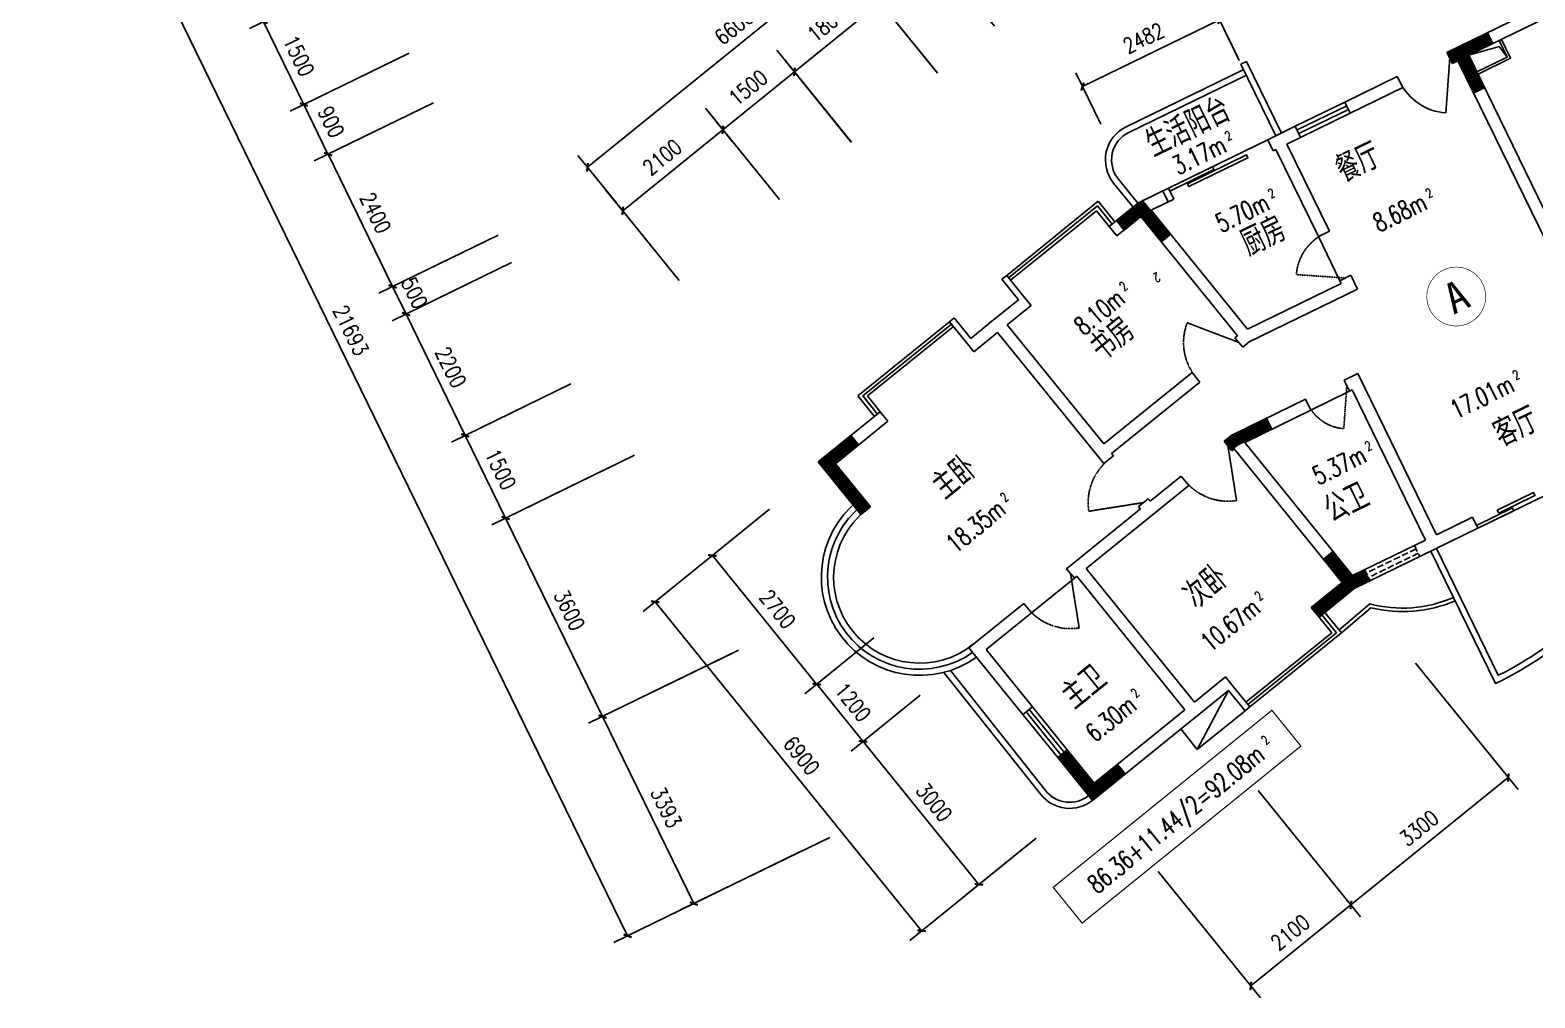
# Model space of a CAD drawing. Header units: millimetres. Extents: x 837 to 48023, y 334 to 42687.
# Drawn here: x 837 to 25354, y 1114 to 16891 of the extents above; entities that cross this region are included whole.
import ezdxf
from ezdxf.enums import TextEntityAlignment as Align

# ---------------------------------------------------------------- set-up
doc = ezdxf.new("R2010")
doc.units = ezdxf.units.MM
doc.linetypes.add('DASH', pattern=[0.35, 0.25, -0.1])
for name, color, linetype in [('AXIS', 3, 'Continuous'), ('BEI', 2, 'Continuous'), ('BZ', 34, 'Continuous'), ('KWC', 103, 'Continuous'), ('PUB_TEXT', 7, 'Continuous'), ('PUB_WINDW', 7, 'Continuous'), ('TEXT', 5, 'Continuous'), ('W', 3, 'Continuous'), ('WALL', 255, 'Continuous'), ('WINDOW', 2, 'Continuous'), ('YT', 4, 'Continuous')]:
    doc.layers.add(name, color=color, linetype=linetype)
doc.styles.add('DIM_FONT', font='SIMPLEX', dxfattribs={"width": 0.8})
doc.styles.add('SIMPLEX', font='SIMPLEX.SHX')
doc.styles.add('Z1', font='simplex.shx', dxfattribs={"width": 0.8, "bigfont": 'hztxt.shx'})
doc.styles.add('Z2', font='SimSun.ttf', dxfattribs={"width": 0.8})
doc.dimstyles.new('DIM', dxfattribs={"dimscale": 1.5, "dimtxt": 250, "dimasz": 0.7, "dimexe": 250, "dimexo": 0, "dimgap": 150, "dimtad": 1, "dimdec": 0, "dimzin": 0, "dimdsep": 46, "dimtxsty": 'DIM_FONT', "dimblk": '_DIMX', "dimblk1": '_DIMX', "dimblk2": '_DIMX', "dimsah": 1, "dimcen": 0.09, "dimclrt": 7, "dimadec": 0, "dimazin": 0, "dimtfac": 1, "dimtdec": 0, "dimtix": 1, "dimtmove": 2, "dimatfit": 3, "dimldrblk": '_DIMX', "dimfxl": 1, "dimtolj": 1, "dimtzin": 0, "dimarcsym": 0})

# ---------------------------------------------------------------- blocks, each defined once
blk = doc.blocks.new('_DIMX')
at = {"const_width": 50}
blk.add_lwpolyline([(-70, -70), (70, 70)], dxfattribs=at)
blk = doc.blocks.new('*D48')
at = {"color": 0, "linetype": 'ByBlock', "transparency": 16777216}
for p, q in [((76830, -445386), (76421, -444549)), ((76530, -444774), (74301, -445861)), ((74599, -446474), (74191, -445637))]:
    blk.add_line(p, q, dxfattribs=at)
at = {"layer": 'DEFPOINTS', "color": 0, "linetype": 'ByBlock', "transparency": 16777216}
for p in [(76830, -445386), (74300, -445861), (74599, -446474)]:
    blk.add_point(p, dxfattribs=at)
at = {"color": 0, "linetype": 'ByBlock', "transparency": 16777216, "xscale": 0.7, "yscale": 0.7, "zscale": 0.7}
for p, rotation in [((76531, -444773), 25.99989450549246), ((74300, -445861), 205.9998945054924)]:
    blk.add_blockref('_DIMX', p, dxfattribs=dict(at, rotation=rotation))
at = {"color": 7, "linetype": 'ByBlock', "transparency": 16777216, "insert": (75295, -445070), "char_height": 250, "attachment_point": 5, "rotation": 25.9999, "style": 'DIM_FONT'}
blk.add_mtext('\\A1;2482', dxfattribs=at)
blk = doc.blocks.new('*D26')
at = {"color": 0, "linetype": 'ByBlock', "transparency": 16777216}
for p, q in [((69202, -452748), (67143, -454416)), ((67337, -454259), (71679, -459620)), ((73544, -458110), (71485, -459778))]:
    blk.add_line(p, q, dxfattribs=at)
at = {"layer": 'DEFPOINTS', "color": 0, "linetype": 'ByBlock', "transparency": 16777216}
for p in [(69202, -452748), (73544, -458110), (71679, -459621)]:
    blk.add_point(p, dxfattribs=at)
at = {"color": 0, "linetype": 'ByBlock', "transparency": 16777216, "xscale": 0.7, "yscale": 0.7, "zscale": 0.7}
for p, rotation in [((67337, -454258), 128.9998945054918), ((71679, -459621), 308.9998945054919)]:
    blk.add_blockref('_DIMX', p, dxfattribs=dict(at, rotation=rotation))
at = {"color": 7, "linetype": 'ByBlock', "transparency": 16777216, "insert": (69722, -456766), "char_height": 250, "attachment_point": 5, "rotation": 308.9999, "style": 'DIM_FONT'}
blk.add_mtext('\\A1;6900', dxfattribs=at)
blk = doc.blocks.new('*D32')
at = {"color": 0, "linetype": 'ByBlock', "transparency": 16777216}
for p, q in [((71656, -455779), (70530, -456691)), ((70724, -456535), (72611, -458865)), ((73544, -458110), (72417, -459023))]:
    blk.add_line(p, q, dxfattribs=at)
at = {"layer": 'DEFPOINTS', "color": 0, "linetype": 'ByBlock', "transparency": 16777216}
for p in [(71656, -455779), (73544, -458110), (72612, -458865)]:
    blk.add_point(p, dxfattribs=at)
at = {"color": 0, "linetype": 'ByBlock', "transparency": 16777216, "xscale": 0.7, "yscale": 0.7, "zscale": 0.7}
for p, rotation in [((70724, -456534), 128.9998945054918), ((72612, -458865), 308.9998945054918)]:
    blk.add_blockref('_DIMX', p, dxfattribs=dict(at, rotation=rotation))
at = {"color": 7, "linetype": 'ByBlock', "transparency": 16777216, "insert": (71882, -457527), "char_height": 250, "attachment_point": 5, "rotation": 308.9999, "style": 'DIM_FONT'}
blk.add_mtext('\\A1;3000', dxfattribs=at)
blk = doc.blocks.new('*D25')
at = {"color": 0, "linetype": 'ByBlock', "transparency": 16777216}
for p, q in [((68694, -455049), (66254, -456239)), ((66479, -456130), (67966, -459178)), ((70181, -458099), (67742, -459288))]:
    blk.add_line(p, q, dxfattribs=at)
at = {"layer": 'DEFPOINTS', "color": 0, "linetype": 'ByBlock', "transparency": 16777216}
for p in [(68694, -455049), (70181, -458099), (67967, -459179)]:
    blk.add_point(p, dxfattribs=at)
at = {"color": 0, "linetype": 'ByBlock', "transparency": 16777216, "xscale": 0.7, "yscale": 0.7, "zscale": 0.7}
for p, rotation in [((66479, -456129), 115.9998945054924), ((67967, -459179), 295.9998945054925)]:
    blk.add_blockref('_DIMX', p, dxfattribs=dict(at, rotation=rotation))
at = {"color": 7, "linetype": 'ByBlock', "transparency": 16777216, "insert": (67517, -457609), "char_height": 250, "attachment_point": 5, "rotation": 295.9999, "style": 'DIM_FONT'}
blk.add_mtext('\\A1;3393', dxfattribs=at)
blk = doc.blocks.new('*D29')
at = {"color": 0, "linetype": 'ByBlock', "transparency": 16777216}
for p, q in [((65962, -450707), (64019, -451655)), ((64244, -451546), (64901, -452893)), ((66620, -452055), (64676, -453003))]:
    blk.add_line(p, q, dxfattribs=at)
at = {"layer": 'DEFPOINTS', "color": 0, "linetype": 'ByBlock', "transparency": 16777216}
for p in [(65962, -450707), (66620, -452055), (64901, -452893)]:
    blk.add_point(p, dxfattribs=at)
at = {"color": 0, "linetype": 'ByBlock', "transparency": 16777216, "xscale": 0.7, "yscale": 0.7, "zscale": 0.7}
for p, rotation in [((64243, -451545), 115.9998945054924), ((64901, -452893), 295.9998945054925)]:
    blk.add_blockref('_DIMX', p, dxfattribs=dict(at, rotation=rotation))
at = {"color": 7, "linetype": 'ByBlock', "transparency": 16777216, "insert": (64819, -452099), "char_height": 250, "attachment_point": 5, "rotation": 295.9999, "style": 'DIM_FONT'}
blk.add_mtext('\\A1;1500', dxfattribs=at)
blk = doc.blocks.new('*D50')
at = {"color": 0, "linetype": 'ByBlock', "transparency": 16777216}
for p, q in [((71833, -443603), (71205, -442828)), ((66234, -447175), (71362, -443022)), ((66705, -447757), (66076, -446982))]:
    blk.add_line(p, q, dxfattribs=at)
at = {"layer": 'DEFPOINTS', "color": 0, "linetype": 'ByBlock', "transparency": 16777216}
for p in [(71363, -443022), (71833, -443603), (66705, -447757)]:
    blk.add_point(p, dxfattribs=at)
at = {"color": 0, "linetype": 'ByBlock', "transparency": 16777216, "xscale": 0.7, "yscale": 0.7, "zscale": 0.7}
for p, rotation in [((71363, -443022), 39.00486833313266), ((66234, -447176), 219.0048683331326)]:
    blk.add_blockref('_DIMX', p, dxfattribs=dict(at, rotation=rotation))
at = {"color": 7, "linetype": 'ByBlock', "transparency": 16777216, "insert": (68625, -444885), "char_height": 250, "attachment_point": 5, "rotation": 39.0049, "style": 'DIM_FONT'}
blk.add_mtext('\\A1;6600', dxfattribs=at)
blk = doc.blocks.new('*D28')
at = {"color": 0, "linetype": 'ByBlock', "transparency": 16777216}
for p, q in [((66999, -451870), (64676, -453002)), ((64901, -452893), (66479, -456128)), ((68577, -455105), (66254, -456238))]:
    blk.add_line(p, q, dxfattribs=at)
at = {"layer": 'DEFPOINTS', "color": 0, "linetype": 'ByBlock', "transparency": 16777216}
for p in [(66999, -451870), (68577, -455105), (66479, -456128)]:
    blk.add_point(p, dxfattribs=at)
at = {"color": 0, "linetype": 'ByBlock', "transparency": 16777216, "xscale": 0.7, "yscale": 0.7, "zscale": 0.7}
for p, rotation in [((64901, -452893), 115.9998945054924), ((66479, -456128), 295.9998945054925)]:
    blk.add_blockref('_DIMX', p, dxfattribs=dict(at, rotation=rotation))
at = {"color": 7, "linetype": 'ByBlock', "transparency": 16777216, "insert": (65940, -454394), "char_height": 250, "attachment_point": 5, "rotation": 295.9999, "style": 'DIM_FONT'}
blk.add_mtext('\\A1;3600', dxfattribs=at)
blk = doc.blocks.new('*D30')
at = {"color": 0, "linetype": 'ByBlock', "transparency": 16777216}
for p, q in [((64998, -448729), (63054, -449677)), ((63279, -449568), (64243, -451545)), ((65962, -450707), (64019, -451655))]:
    blk.add_line(p, q, dxfattribs=at)
at = {"layer": 'DEFPOINTS', "color": 0, "linetype": 'ByBlock', "transparency": 16777216}
for p in [(64998, -448729), (65962, -450707), (64243, -451545)]:
    blk.add_point(p, dxfattribs=at)
at = {"color": 0, "linetype": 'ByBlock', "transparency": 16777216, "xscale": 0.7, "yscale": 0.7, "zscale": 0.7}
for p, rotation in [((63279, -449568), 115.9998945054924), ((64243, -451545), 295.9998945054925)]:
    blk.add_blockref('_DIMX', p, dxfattribs=dict(at, rotation=rotation))
at = {"color": 7, "linetype": 'ByBlock', "transparency": 16777216, "insert": (64008, -450436), "char_height": 250, "attachment_point": 5, "rotation": 295.9999, "style": 'DIM_FONT'}
blk.add_mtext('\\A1;2200', dxfattribs=at)
blk = doc.blocks.new('*D31')
at = {"color": 0, "linetype": 'ByBlock', "transparency": 16777216}
for p, q in [((64779, -448280), (62835, -449228)), ((64998, -448729), (63054, -449677)), ((63060, -449118), (63059, -449117)), ((63060, -449118), (63279, -449568)), ((63279, -449568), (63280, -449569))]:
    blk.add_line(p, q, dxfattribs=at)
at = {"layer": 'DEFPOINTS', "color": 0, "linetype": 'ByBlock', "transparency": 16777216}
for p in [(64779, -448280), (64998, -448729), (63279, -449568)]:
    blk.add_point(p, dxfattribs=at)
at = {"color": 0, "linetype": 'ByBlock', "transparency": 16777216, "xscale": 0.7, "yscale": 0.7, "zscale": 0.7}
for p, rotation in [((63060, -449118), 295.9998945054925), ((63279, -449568), 115.9998945054924)]:
    blk.add_blockref('_DIMX', p, dxfattribs=dict(at, rotation=rotation))
at = {"color": 7, "linetype": 'ByBlock', "transparency": 16777216, "insert": (63417, -449223), "char_height": 250, "attachment_point": 5, "rotation": 295.9999, "style": 'DIM_FONT'}
blk.add_mtext('\\A1;500', dxfattribs=at)
blk = doc.blocks.new('*D27')
at = {"color": 0, "linetype": 'ByBlock', "transparency": 16777216}
for p, q in [((69202, -452748), (68075, -453660)), ((68270, -453504), (69968, -455601)), ((70901, -454846), (69774, -455759))]:
    blk.add_line(p, q, dxfattribs=at)
at = {"layer": 'DEFPOINTS', "color": 0, "linetype": 'ByBlock', "transparency": 16777216}
for p in [(69202, -452748), (70901, -454846), (69969, -455601)]:
    blk.add_point(p, dxfattribs=at)
at = {"color": 0, "linetype": 'ByBlock', "transparency": 16777216, "xscale": 0.7, "yscale": 0.7, "zscale": 0.7}
for p, rotation in [((68269, -453503), 128.9998945054915), ((69969, -455601), 308.9998945054915)]:
    blk.add_blockref('_DIMX', p, dxfattribs=dict(at, rotation=rotation))
at = {"color": 7, "linetype": 'ByBlock', "transparency": 16777216, "insert": (69333, -454379), "char_height": 250, "attachment_point": 5, "rotation": 308.9999, "style": 'DIM_FONT'}
blk.add_mtext('\\A1;2700', dxfattribs=at)
blk = doc.blocks.new('*D33')
at = {"color": 0, "linetype": 'ByBlock', "transparency": 16777216}
for p, q in [((70901, -454846), (69774, -455759)), ((69969, -455602), (70723, -456533)), ((71656, -455779), (70530, -456691))]:
    blk.add_line(p, q, dxfattribs=at)
at = {"layer": 'DEFPOINTS', "color": 0, "linetype": 'ByBlock', "transparency": 16777216}
for p in [(70901, -454846), (71656, -455779), (70724, -456534)]:
    blk.add_point(p, dxfattribs=at)
at = {"color": 0, "linetype": 'ByBlock', "transparency": 16777216, "xscale": 0.7, "yscale": 0.7, "zscale": 0.7}
for p, rotation in [((69969, -455601), 128.9998945054918), ((70724, -456534), 308.9998945054918)]:
    blk.add_blockref('_DIMX', p, dxfattribs=dict(at, rotation=rotation))
at = {"color": 7, "linetype": 'ByBlock', "transparency": 16777216, "insert": (70560, -455895), "char_height": 250, "attachment_point": 5, "rotation": 308.9999, "style": 'DIM_FONT'}
blk.add_mtext('\\A1;1200', dxfattribs=at)
blk = doc.blocks.new('_WBLK')
for p, q in [((-0.5, 0.5), (0.5, 0.5)), ((0.5, 0.167), (-0.5, 0.167)), ((0.5, -0.167), (-0.5, -0.167)), ((-0.5, -0.5), (0.5, -0.5))]:
    blk.add_line(p, q)
at = {"style": 'SIMPLEX', "flags": 9}
blk.add_attdef('A', text='', height=1, dxfattribs=at).set_placement((0, 1.5), align=Align.MIDDLE)
blk = doc.blocks.new('*D54')
at = {"color": 0, "linetype": 'ByBlock', "transparency": 16777216}
for p, q in [((71932, -445632), (70848, -444293)), ((69607, -445620), (71005, -444488)), ((70534, -446765), (69449, -445426))]:
    blk.add_line(p, q, dxfattribs=at)
at = {"layer": 'DEFPOINTS', "color": 0, "linetype": 'ByBlock', "transparency": 16777216}
for p in [(71005, -444487), (71932, -445632), (70534, -446765)]:
    blk.add_point(p, dxfattribs=at)
at = {"color": 0, "linetype": 'ByBlock', "transparency": 16777216, "xscale": 0.7, "yscale": 0.7, "zscale": 0.7}
for p, rotation in [((71005, -444487), 38.99989450548882), ((69606, -445620), 218.9998945054888)]:
    blk.add_blockref('_DIMX', p, dxfattribs=dict(at, rotation=rotation))
at = {"color": 7, "linetype": 'ByBlock', "transparency": 16777216, "insert": (70133, -444840), "char_height": 250, "attachment_point": 5, "rotation": 38.9999, "style": 'DIM_FONT'}
blk.add_mtext('\\A1;1800', dxfattribs=at)
blk = doc.blocks.new('*D49')
at = {"color": 0, "linetype": 'ByBlock', "transparency": 16777216}
for p, q in [((69322, -445269), (69764, -445814)), ((68441, -446564), (69606, -445621)), ((68156, -446213), (68598, -446758))]:
    blk.add_line(p, q, dxfattribs=at)
at = {"layer": 'DEFPOINTS', "color": 0, "linetype": 'ByBlock', "transparency": 16777216}
for p in [(69322, -445269), (69606, -445620), (68156, -446213)]:
    blk.add_point(p, dxfattribs=at)
at = {"color": 0, "linetype": 'ByBlock', "transparency": 16777216, "xscale": 0.7, "yscale": 0.7, "zscale": 0.7}
for p, rotation in [((69606, -445620), 38.99989450548882), ((68441, -446564), 218.9998945054888)]:
    blk.add_blockref('_DIMX', p, dxfattribs=dict(at, rotation=rotation))
at = {"color": 7, "linetype": 'ByBlock', "transparency": 16777216, "insert": (68851, -445878), "char_height": 250, "attachment_point": 5, "rotation": 38.9999, "style": 'DIM_FONT'}
blk.add_mtext('\\A1;1500', dxfattribs=at)
blk = doc.blocks.new('*D52')
at = {"color": 0, "linetype": 'ByBlock', "transparency": 16777216}
for p, q in [((68156, -446213), (68598, -446758)), ((66809, -447885), (68440, -446564)), ((66524, -447535), (66966, -448080))]:
    blk.add_line(p, q, dxfattribs=at)
at = {"layer": 'DEFPOINTS', "color": 0, "linetype": 'ByBlock', "transparency": 16777216}
for p in [(68156, -446213), (68441, -446564), (66524, -447535)]:
    blk.add_point(p, dxfattribs=at)
at = {"color": 0, "linetype": 'ByBlock', "transparency": 16777216, "xscale": 0.7, "yscale": 0.7, "zscale": 0.7}
for p, rotation in [((68441, -446564), 38.99989450549005), ((66809, -447886), 218.9998945054901)]:
    blk.add_blockref('_DIMX', p, dxfattribs=dict(at, rotation=rotation))
at = {"color": 7, "linetype": 'ByBlock', "transparency": 16777216, "insert": (67452, -447011), "char_height": 250, "attachment_point": 5, "rotation": 38.9999, "style": 'DIM_FONT'}
blk.add_mtext('\\A1;2100', dxfattribs=at)
blk = doc.blocks.new('*D53')
at = {"color": 0, "linetype": 'ByBlock', "transparency": 16777216}
for p, q in [((71005, -444488), (71936, -443733)), ((72864, -444877), (71779, -443538)), ((71931, -445632), (70847, -444294))]:
    blk.add_line(p, q, dxfattribs=at)
at = {"layer": 'DEFPOINTS', "color": 0, "linetype": 'ByBlock', "transparency": 16777216}
for p in [(71936, -443733), (72864, -444877), (71931, -445632)]:
    blk.add_point(p, dxfattribs=at)
at = {"color": 0, "linetype": 'ByBlock', "transparency": 16777216, "xscale": 0.7, "yscale": 0.7, "zscale": 0.7}
for p, rotation in [((71936, -443733), 39.02725035752115), ((71004, -444488), 219.0272503575211)]:
    blk.add_blockref('_DIMX', p, dxfattribs=dict(at, rotation=rotation))
at = {"color": 7, "linetype": 'ByBlock', "transparency": 16777216, "insert": (71297, -443897), "char_height": 250, "attachment_point": 5, "rotation": 39.0273, "style": 'DIM_FONT'}
blk.add_mtext('\\A1;1200', dxfattribs=at)
blk = doc.blocks.new('*D35')
at = {"color": 0, "linetype": 'ByBlock', "transparency": 16777216}
for p, q in [((79727, -455258), (81395, -457317)), ((78673, -459199), (81237, -457123)), ((77162, -457334), (78830, -459394))]:
    blk.add_line(p, q, dxfattribs=at)
at = {"layer": 'DEFPOINTS', "color": 0, "linetype": 'ByBlock', "transparency": 16777216}
for p in [(79727, -455258), (81237, -457123), (77162, -457334)]:
    blk.add_point(p, dxfattribs=at)
at = {"color": 0, "linetype": 'ByBlock', "transparency": 16777216, "xscale": 0.7, "yscale": 0.7, "zscale": 0.7}
for p, rotation in [((81237, -457123), 38.9998417582382), ((78673, -459200), 218.9998417582382)]:
    blk.add_blockref('_DIMX', p, dxfattribs=dict(at, rotation=rotation))
at = {"color": 7, "linetype": 'ByBlock', "transparency": 16777216, "insert": (79782, -457947), "char_height": 250, "attachment_point": 5, "rotation": 38.9998, "style": 'DIM_FONT'}
blk.add_mtext('\\A1;3300', dxfattribs=at)
blk = doc.blocks.new('*D24')
at = {"color": 0, "linetype": 'ByBlock', "transparency": 16777216}
for p, q in [((77162, -457334), (78830, -459394)), ((75530, -458656), (77198, -460715)), ((77041, -460521), (78672, -459200))]:
    blk.add_line(p, q, dxfattribs=at)
at = {"layer": 'DEFPOINTS', "color": 0, "linetype": 'ByBlock', "transparency": 16777216}
for p in [(77162, -457334), (75530, -458656), (78673, -459200)]:
    blk.add_point(p, dxfattribs=at)
at = {"color": 0, "linetype": 'ByBlock', "transparency": 16777216, "xscale": 0.7, "yscale": 0.7, "zscale": 0.7}
for p, rotation in [((78673, -459200), 38.99984175823818), ((77041, -460521), 218.9998417582382)]:
    blk.add_blockref('_DIMX', p, dxfattribs=dict(at, rotation=rotation))
at = {"color": 7, "linetype": 'ByBlock', "transparency": 16777216, "insert": (77684, -459647), "char_height": 250, "attachment_point": 5, "rotation": 38.9998, "style": 'DIM_FONT'}
blk.add_mtext('\\A1;2100', dxfattribs=at)
blk = doc.blocks.new('_GCBLK')
at = {"linetype": 'DASH'}
for p, q in [((-0.5, -0.5), (-0.5, 0.5)), ((0.5, -0.5), (0.5, 0.5)), ((-0.5, 0.2), (0.5, 0.2)), ((-0.5, -0.2), (0.5, -0.2))]:
    blk.add_line(p, q, dxfattribs=at)
at = {"style": 'SIMPLEX', "flags": 9}
blk.add_attdef('A', text='', height=1, dxfattribs=at).set_placement((0, 1.5), align=Align.MIDDLE)
blk = doc.blocks.new('_B36ICB')
blk.add_line((0.5, -0.5), (-0.5, -0.5))
for points in [[(-0.5, 0.5), (-0.227, 0.5), (-0.227, 0.233), (-0.5, 0.233)], [(-0.327, 0.144), (-0.054, 0.144), (-0.054, -0.123), (-0.327, -0.123)], [(0.327, -0.144), (0.054, -0.144), (0.054, 0.123), (0.327, 0.123)], [(0.5, -0.5), (0.227, -0.5), (0.227, -0.233), (0.5, -0.233)]]:
    blk.add_lwpolyline(points, close=True)
blk = doc.blocks.new('*D47')
at = {"color": 0, "linetype": 'ByBlock', "transparency": 16777216}
for p, q in [((79280, -444251), (78848, -443365)), ((76532, -444773), (78957, -443590)), ((76853, -445435), (76421, -444549))]:
    blk.add_line(p, q, dxfattribs=at)
at = {"layer": 'DEFPOINTS', "color": 0, "linetype": 'ByBlock', "transparency": 16777216}
for p in [(78958, -443590), (79280, -444251), (76853, -445435)]:
    blk.add_point(p, dxfattribs=at)
at = {"color": 0, "linetype": 'ByBlock', "transparency": 16777216, "xscale": 0.7, "yscale": 0.7, "zscale": 0.7}
for p, rotation in [((78958, -443590), 25.99989450549245), ((76531, -444773), 205.9998945054924)]:
    blk.add_blockref('_DIMX', p, dxfattribs=dict(at, rotation=rotation))
at = {"color": 7, "linetype": 'ByBlock', "transparency": 16777216, "insert": (77624, -443934), "char_height": 250, "attachment_point": 5, "rotation": 25.9999, "style": 'DIM_FONT'}
blk.add_mtext('\\A1;2700', dxfattribs=at)
blk = doc.blocks.new('_B21OBY')
blk.add_line((0.5, -0.5), (-0.5, -0.5))
for points in [[(0.327, -0.144), (-0.268, -0.144), (-0.268, 0.123), (0.327, 0.123)], [(0.5, -0.5), (0.056, -0.5), (0.056, -0.233), (0.5, -0.233)]]:
    blk.add_lwpolyline(points, close=True)
blk = doc.blocks.new('_DBLK')
blk.add_line((-0.5, 0), (0, -0.866))
blk.add_arc((-0.5, 0), 1, 300, 0)
at = {"style": 'SIMPLEX', "flags": 9}
blk.add_attdef('A', text='', height=1, dxfattribs=at).set_placement((0, 1.5), align=Align.MIDDLE)
blk = doc.blocks.new('*D18')
at = {"color": 0, "linetype": 'ByBlock', "transparency": 16777216}
for p, q in [((60176, -438843), (57154, -440317)), ((57379, -440208), (66888, -459704)), ((69685, -458340), (66663, -459814))]:
    blk.add_line(p, q, dxfattribs=at)
at = {"layer": 'DEFPOINTS', "color": 0, "linetype": 'ByBlock', "transparency": 16777216}
for p in [(60176, -438843), (69685, -458340), (66888, -459705)]:
    blk.add_point(p, dxfattribs=at)
at = {"color": 0, "linetype": 'ByBlock', "transparency": 16777216, "xscale": 0.7, "yscale": 0.7, "zscale": 0.7}
for p, rotation in [((57378, -440207), 115.9998945054925), ((66888, -459705), 295.9998945054925)]:
    blk.add_blockref('_DIMX', p, dxfattribs=dict(at, rotation=rotation))
at = {"color": 7, "linetype": 'ByBlock', "transparency": 16777216, "insert": (62380, -449835), "char_height": 250, "attachment_point": 5, "rotation": 295.9999, "style": 'DIM_FONT'}
blk.add_mtext('\\A1;21693', dxfattribs=at)
blk = doc.blocks.new('*D20')
at = {"color": 0, "linetype": 'ByBlock', "transparency": 16777216}
for p, q in [((63727, -446123), (61783, -447071)), ((62008, -446962), (63060, -449118)), ((64779, -448280), (62835, -449228))]:
    blk.add_line(p, q, dxfattribs=at)
at = {"layer": 'DEFPOINTS', "color": 0, "linetype": 'ByBlock', "transparency": 16777216}
for p in [(63727, -446123), (64779, -448280), (63060, -449118)]:
    blk.add_point(p, dxfattribs=at)
at = {"color": 0, "linetype": 'ByBlock', "transparency": 16777216, "xscale": 0.7, "yscale": 0.7, "zscale": 0.7}
for p, rotation in [((62008, -446961), 115.9998945054924), ((63060, -449118), 295.9998945054925)]:
    blk.add_blockref('_DIMX', p, dxfattribs=dict(at, rotation=rotation))
at = {"color": 7, "linetype": 'ByBlock', "transparency": 16777216, "insert": (62781, -447919), "char_height": 250, "attachment_point": 5, "rotation": 295.9999, "style": 'DIM_FONT'}
blk.add_mtext('\\A1;2400', dxfattribs=at)
blk = doc.blocks.new('*D51')
at = {"color": 0, "linetype": 'ByBlock', "transparency": 16777216}
for p, q in [((63332, -445314), (61389, -446262)), ((61614, -446153), (62007, -446961)), ((63727, -446123), (61783, -447071))]:
    blk.add_line(p, q, dxfattribs=at)
at = {"layer": 'DEFPOINTS', "color": 0, "linetype": 'ByBlock', "transparency": 16777216}
for p in [(63332, -445314), (63727, -446123), (62008, -446961)]:
    blk.add_point(p, dxfattribs=at)
at = {"color": 0, "linetype": 'ByBlock', "transparency": 16777216, "xscale": 0.7, "yscale": 0.7, "zscale": 0.7}
for p, rotation in [((61613, -446152), 115.9998945054924), ((62008, -446961), 295.9998945054925)]:
    blk.add_blockref('_DIMX', p, dxfattribs=dict(at, rotation=rotation))
at = {"color": 7, "linetype": 'ByBlock', "transparency": 16777216, "insert": (62058, -446436), "char_height": 250, "attachment_point": 5, "rotation": 295.9999, "style": 'DIM_FONT'}
blk.add_mtext('\\A1;900', dxfattribs=at)
blk = doc.blocks.new('*D14')
at = {"color": 0, "linetype": 'ByBlock', "transparency": 16777216}
for p, q in [((62675, -443966), (60731, -444914)), ((60956, -444805), (61613, -446152)), ((63332, -445314), (61389, -446262))]:
    blk.add_line(p, q, dxfattribs=at)
at = {"layer": 'DEFPOINTS', "color": 0, "linetype": 'ByBlock', "transparency": 16777216}
for p in [(62675, -443966), (63332, -445314), (61613, -446152)]:
    blk.add_point(p, dxfattribs=at)
at = {"color": 0, "linetype": 'ByBlock', "transparency": 16777216, "xscale": 0.7, "yscale": 0.7, "zscale": 0.7}
for p, rotation in [((60956, -444804), 115.9998945054924), ((61613, -446152), 295.9998945054925)]:
    blk.add_blockref('_DIMX', p, dxfattribs=dict(at, rotation=rotation))
at = {"color": 7, "linetype": 'ByBlock', "transparency": 16777216, "insert": (61532, -445358), "char_height": 250, "attachment_point": 5, "rotation": 295.9999, "style": 'DIM_FONT'}
blk.add_mtext('\\A1;1500', dxfattribs=at)
blk = doc.blocks.new('1T4F50深上格林')
at = {"layer": 'AXIS'}
for p, q in [((-2618.1, 18376.7), (-1394.1, 16865.2)), ((-4011.4, 17237.1), (-2800.8, 15742)), ((-5172.5, 16287.4), (-3973, 14806.1)), ((-6804.5, 14965.8), (-5605, 13484.5))]:
    blk.add_line(p, q, dxfattribs=at)
at = {"layer": 'BEI', "const_width": 20}
blk.add_lwpolyline([(960.3, 3010.3), (488.4, 3593.1), (4051.9, 6478.8), (4523.8, 5895.9)], close=True, dxfattribs=at)
at = {"layer": 'BZ', "const_width": 200}
for points in [[(7622.2, 17443), (6948.1, 17114.2)], [(6948.1, 17114.2), (7038, 17158.1), (7127.8, 17201.9), (7434.7, 16572.8)], [(1580.5, 14383.7), (1930, 14666.7), (2336.1, 14167.6)], [(1580.5, 14383.7), (1930, 14666.7), (2336.1, 14167.6)], [(3335.4, 10786.4), (3452, 10880.8), (4019.7, 11157.7)], [(-2732.7, 10890.9), (-3198.8, 10513.5), (-2567.1, 9729.7)], [(4757, 8077.4), (5339.9, 8549.4), (4962, 9015.4)], [(5339.9, 8549.4), (5609.3, 8680.8)], [(1609.6, 5528.6), (1143.3, 5151), (639.9, 5772.8)]]:
    blk.add_lwpolyline(points, dxfattribs=at)
at = {"layer": 'DEFPOINTS', "const_width": 10}
blk.add_lwpolyline([(6575, 13223.5, 1), (7535, 13223.5, 1)], format="xyb", close=True, dxfattribs=at)
at = {"layer": 'KWC'}
for p, q in [((4808.8, 14200.8), (5159.4, 13481.7)), ((4687, 11372.4), (5316.1, 11679.2)), ((134.5, 8066.5), (834, 8632.8))]:
    blk.add_line(p, q, dxfattribs=at)
for points in [[(7410.6, 16850.3), (7940.9, 17108.9), (7791.8, 17414.5)], [(7887.4, 17127.3), (7755.2, 17299.1), (7261.6, 17155.9)], [(7393.1, 16886.2), (7887.4, 17127.3), (7755.9, 17397)]]:
    blk.add_lwpolyline(points, dxfattribs=at)
at = {"layer": 'W'}
for q in [(3343.4, 6804), (3614, 6469.8), (2566.2, 6174.6)]:
    blk.add_line((2836.9, 5840.5), q, dxfattribs=at)
for points in [[(5144.6, 7786.4), (5645.3, 8216.5, 0.1717684), (7009.8, 8319.2, 0.1692744)], [(5183.8, 7741), (5662, 8151.6, 0.1650388), (7036.8, 8263.9, 0.1644874)]]:
    blk.add_lwpolyline(points, format="xyb", dxfattribs=at)
at = {"layer": 'WALL'}
for p, q in [((11182.8, 19290.9), (6904.2, 17204.1)), ((7261.6, 17155.9), (9643.4, 18317.5)), ((6991.9, 17024.4), (6904.2, 17204.1)), ((3638, 17057.4), (3548.1, 17013.6)), ((3548.1, 17013.6), (4118, 15845.2)), ((3638, 17057.4), (4207.9, 15889)), ((6991.9, 17024.4), (7081.8, 17068.2)), ((7081.8, 17068.2), (10059.7, 10962.6)), ((8489, 14639.2), (7261.6, 17155.9)), ((6095.3, 16809.6), (5241.5, 16393.1)), ((6183, 16629.8), (6095.3, 16809.6)), ((5329.1, 16213.4), (6183, 16629.8)), ((5329.1, 16213.4), (5241.5, 16393.1)), ((3983.2, 15779.4), (4432.6, 15998.6)), ((4520.2, 15818.8), (4432.6, 15998.6)), ((4070.8, 15599.7), (3983.2, 15779.4)), ((4520.2, 15818.8), (4295.5, 15709.3)), ((4295.5, 15709.3), (4988.5, 14288.4)), ((4115.8, 15621.6), (4070.8, 15599.7)), ((4808.8, 14200.8), (4115.8, 15621.6)), ((1876.1, 14751.7), (2365.3, 14990.4)), ((2453, 14810.6), (2365.3, 14990.4)), ((1401, 14367), (1876.1, 14751.7)), ((1517.5, 14461.4), (1876.1, 14751.7)), ((1876.1, 14751.7), (2275.5, 14946.5)), ((2453, 14810.6), (2087, 14632.1)), ((2363.1, 14766.8), (2087, 14632.1)), ((2363.1, 14766.8), (2275.5, 14946.5)), ((1526.8, 14211.6), (1915.4, 14526.2)), ((1915.4, 14526.2), (1643.4, 14305.9)), ((3488.7, 12583.3), (1915.4, 14526.2)), ((3488.7, 12583.3), (1915.4, 14526.2)), ((2087, 14632.1), (3657, 12693.3)), ((2087, 14632.1), (3657, 12693.3)), ((1526.8, 14211.6), (1401, 14367)), ((1643.4, 14305.9), (1517.5, 14461.4)), ((4808.8, 14200.8), (4988.5, 14288.4)), ((-268.5, 13568.4), (-346.2, 13505.4)), ((-346.2, 13505.4), (-75.6, 13171.3)), ((2.1, 13234.2), (-268.5, 13568.4)), ((5159.4, 13481.7), (5339.2, 13569.4)), ((5339.2, 13569.4), (5448.8, 13344.7)), ((3657, 12693.3), (5181.4, 13436.8)), ((5448.8, 13344.7), (3683.4, 12483.7)), ((5181.4, 13436.8), (5159.4, 13481.7)), ((-541.9, 12793.7), (-75.6, 13171.3)), ((-260.6, 12764.1), (128, 13078.8)), ((128, 13078.8), (2.1, 13234.2)), ((-1201, 12813.1), (-1123.3, 12876.1)), ((-930.4, 12479), (-1201, 12813.1)), ((-1123.3, 12876.1), (-852.7, 12541.9)), ((-852.7, 12541.9), (-541.8, 12793.6)), ((-260.6, 12764.1), (1312.7, 10821.3)), ((-260.6, 12764.1), (1312.7, 10821.3)), ((-804.6, 12323.5), (-416, 12638.2)), ((1314.6, 10501.1), (-416, 12638.3)), ((1314.6, 10501.1), (-416, 12638.2)), ((3449.8, 12551.9), (3488.7, 12583.3)), ((3449.8, 12551.9), (3575.7, 12396.4)), ((-804.6, 12323.5), (-930.4, 12479)), ((3683.4, 12483.7), (3575.7, 12396.4)), ((1312.7, 10821.3), (2750.4, 11985.5)), ((1312.7, 10821.3), (2750.4, 11985.5)), ((2876.3, 11830.1), (1438.6, 10665.8)), ((2876.3, 11830.1), (1438.6, 10665.8)), ((2750.4, 11985.5), (2876.3, 11830.1)), ((2750.4, 11985.5), (2876.3, 11830.1)), ((5228, 11858.3), (5452.7, 11967.9)), ((5315.7, 11678.6), (5228, 11858.3)), ((5452.7, 11967.9), (6734.1, 9340.6)), ((3397.9, 10965.7), (4598.9, 11551.5)), ((4686.6, 11371.7), (4598.9, 11551.5)), ((5360.7, 11700.5), (5315.7, 11678.6)), ((6554.4, 9253), (5360.7, 11700.5)), ((-3339.6, 10528.1), (-2329.3, 11346.2)), ((-2203.4, 11190.8), (-2329.3, 11346.2)), ((4686.6, 11371.7), (3608.8, 10846)), ((-3058.3, 10498.5), (-2203.4, 11190.8)), ((3272.4, 10864.1), (3397.9, 10965.7)), ((3398.3, 10708.7), (3272.4, 10864.1)), ((3608.8, 10846), (5367.6, 8674.1)), ((1314.6, 10501.1), (1470, 10627)), ((1314.6, 10501.1), (1470, 10627)), ((1438.6, 10665.8), (1470, 10627)), ((1438.6, 10665.8), (1470, 10627)), ((3437.2, 10740.2), (3398.3, 10708.7)), ((5199.3, 8564.1), (3437.2, 10740.2)), ((-2643.2, 9668.1), (-3339.6, 10528.1)), ((-3058.3, 10498.5), (-2487.7, 9793.9)), ((2067.9, 9888.7), (2573, 10297.7)), ((2067.9, 9888.7), (2573, 10297.7)), ((2698.9, 10142.3), (2573, 10297.7)), ((2698.9, 10142.3), (2573, 10297.7)), ((2698.9, 10142.3), (1028, 8789.3)), ((2698.9, 10142.3), (1028, 8789.3)), ((1881, 9801.7), (2036.4, 9927.5)), ((1881, 9801.7), (2036.4, 9927.5)), ((2036.4, 9927.5), (2067.9, 9888.7)), ((2036.4, 9927.5), (2067.9, 9888.7)), ((-2643.2, 9668.1), (-2487.7, 9793.9)), ((707.9, 8787.4), (1912.4, 9762.8)), ((707.9, 8787.4), (1912.4, 9762.8)), ((1912.4, 9762.8), (1881, 9801.7)), ((1912.4, 9762.8), (1881, 9801.7)), ((6734.1, 9340.6), (7318.4, 9625.6)), ((7318.4, 9625.6), (7406, 9445.8)), ((7406, 9445.8), (5394, 8464.5)), ((6554.4, 9253), (5367.6, 8674.1)), ((833.7, 8631.9), (707.9, 8787.4)), ((833.7, 8631.9), (707.9, 8787.4)), ((872.6, 8663.4), (833.7, 8631.9)), ((872.6, 8663.4), (833.7, 8631.9)), ((2634.7, 6487.4), (872.6, 8663.4)), ((2634.7, 6487.4), (872.6, 8663.4)), ((1028, 8789.3), (2790.1, 6613.3)), ((1028, 8789.3), (2790.1, 6613.3)), ((4694.1, 8155.1), (5199.3, 8564.1)), ((5394, 8464.5), (4820, 7999.7)), ((-885.3, 7497.3), (8.4, 8221)), ((134.3, 8065.5), (8.4, 8221)), ((4694.1, 8155.1), (4820, 7999.7)), ((134.3, 8065.5), (-604, 7467.7)), ((-4.2, 6409.3), (-885.3, 7497.3)), ((-604, 7467.7), (151.2, 6535.1)), ((2790.1, 6613.3), (3295.3, 7022.3)), ((2790.1, 6613.3), (3295.3, 7022.3)), ((3295.3, 7022.3), (3421.1, 6866.9)), ((3421.1, 6866.9), (3691.7, 6532.7)), ((3343.4, 6804), (1128.5, 5010.4)), ((3614, 6469.8), (3343.4, 6804)), ((151.2, 6535.1), (-4.2, 6409.3)), ((2634.7, 6487.4), (1158.1, 5291.7)), ((3691.7, 6532.7), (3614, 6469.8)), ((717.6, 5835.7), (562.1, 5709.8)), ((1128.5, 5010.4), (562.1, 5709.8)), ((717.6, 5835.7), (1158.1, 5291.7))]:
    blk.add_line(p, q, dxfattribs=at)
at = {"layer": 'WINDOW'}
for p, q in [((1223.6, 14776.7), (-268.5, 13568.4)), ((1494.2, 14442.5), (1223.6, 14776.7)), ((1208.4, 14700.1), (-237, 13529.5)), ((1193.3, 14623.4), (-205.6, 13490.7)), ((1401, 14367), (1193.3, 14623.4)), ((1447.6, 14404.7), (1208.4, 14700.1)), ((-2693.2, 11604.8), (-1201, 12813.1)), ((-2615.1, 11603.7), (-1169.6, 12774.3)), ((-2537, 11602.6), (-1138.1, 12735.4)), ((-2422.5, 11270.7), (-2693.2, 11604.8)), ((-2375.9, 11308.4), (-2615.1, 11603.7)), ((-2329.3, 11346.2), (-2537, 11602.6)), ((4820, 7999.7), (5027.7, 7743.2)), ((4866.6, 8037.4), (5105.8, 7742.1)), ((4913.2, 8075.2), (5183.8, 7741)), ((5027.7, 7743.2), (3628.8, 6610.4)), ((5105.8, 7742.1), (3660.3, 6571.6)), ((5183.8, 7741), (3691.7, 6532.7))]:
    blk.add_line(p, q, dxfattribs=at)
at = {"layer": 'WINDOW', "linetype": 'DASH', "ltscale": 0.8}
for p, q in [((5249.3, 13525.6), (4451.3, 13581.4)), ((3512.8, 12474.2), (2672.6, 12796.7)), ((5271.9, 11768.4), (5223, 11070.1)), ((3335.4, 10786.4), (3476.2, 9897.5)), ((1958.7, 9864.6), (1069.8, 9723.8)), ((770.8, 8709.7), (911.6, 7820.7))]:
    blk.add_line(p, q, dxfattribs=at)
for centre, radius, start, end in [((5249.3, 13525.6), 800, 115.99989, 175.99989), ((3512.8, 12474.2), 900, 158.99989, 218.99989), ((5271.9, 11768.4), 700, 205.99989, 265.99989), ((1958.7, 9864.6), 900, 128.99989, 188.99989), ((3335.4, 10786.4), 900, 218.99989, 278.99989), ((770.8, 8709.7), 900, 218.99989, 278.99989)]:
    blk.add_arc(centre, radius, start, end, dxfattribs=at)
at = {"layer": 'WINDOW'}
for radius, end in [(1600, 305.41657), (1500, 305.17734), (1400, 308.99969)]:
    blk.add_arc((-1688.6, 8648.1), radius, 129, end, dxfattribs=at)
at = {"layer": 'YT'}
for points in [[(3591.9, 16923.7), (1676.3, 15989.4, 0.4823427), (1473, 15072.5), (1789.5, 14681.6)], [(3635.8, 16833.8), (1720.1, 15899.5, 0.4823427), (1550.7, 15135.5), (1867.3, 14744.6)], [(6642.1, 9073.2), (7694.1, 6916.2, 0.0891039), (9178.1, 7959.7, -0.0908861), (10936.4, 9165)], [(6731.9, 9117), (7740.5, 7049.1, 0.0842109), (9107.3, 8030.3, -0.0909039), (10895.7, 9256.3, -0.0909039)], [(-1186.8, 7125.9), (364, 5169.9, 0.4142136), (1066.4, 5088.8, 0.4142136)], [(-1290.4, 7095.6), (285.6, 5107.8, 0.4142136), (1128.5, 5010.4)]]:
    blk.add_lwpolyline(points, format="xyb", dxfattribs=at)
at = {"layer": 'WINDOW'}
for name, p, xscale, yscale, zscale, rotation in [('_DBLK', (6543.6, 16917), -900, 900, 900, 25.99989450549246), ('_WBLK', (4880.9, 16106), -900, 199.9999999999708, 900, 25.99989450549246), ('_B21OBY', (3218.1, 15295), -1800, -199.9999999999709, 1800, 25.99989450549246), ('_B36ICB', (8440.7, 10061.7), -2400, 199.9999999999418, 2400, 25.99989450549246), ('_GCBLK', (6013.8, 8878), 900, 200.0000000000291, 900, 205.9998945054925), ('_WBLK', (356.7, 6122.5), 900, 199.999999999963, 900, 128.999894505)]:
    blk.add_blockref(name, p, dxfattribs=dict(at, xscale=xscale, yscale=yscale, zscale=zscale, rotation=rotation))
at = {"style": 'DIM_FONT', "width": 0.7, "flags": 9}
for tag, p in [('YSIZE', (18713.3, 23631.3)), ('XSIZE', (18713.3, 23631.3)), ('XSIZE', (1938.1, 15449.5)), ('YSIZE', (1938.1, 15449.5))]:
    blk.add_attdef(tag, p, '', height=0.5, rotation=25.99989, dxfattribs=at)
at = {"layer": 'PUB_TEXT', "style": 'DIM_FONT', "width": 0.7}
for s, rotation, p in [('3.17m', 25.99989, (3268.4, 15727.9)), ('5.70m', 25.99989, (3971.8, 14788.5)), ('8.68m', 25.99989, (6538.8, 14794.3)), ('8.10m', 38.99989, (1589, 13259.6)), ('17.01m', 25.99989, (7958.2, 11827.9)), ('5.37m', 25.99989, (5551.5, 10672.4)), ('18.35m', 38.99989, (-353.5, 9824)), ('10.67m', 38.99989, (3793.5, 8215.5)), ('6.30m', 38.99989, (1777.4, 6629.5)), ('86.36+11.44/2=92.08m', 38.99989, (3866.1, 5823.5))]:
    blk.add_text(s, height=300, rotation=rotation, dxfattribs=at).set_placement(p, align=Align.MIDDLE_RIGHT)
for rotation, p in [(25.99989, (3268.4, 15727.9)), (25.99989, (3971.8, 14788.5)), (25.99989, (6538.8, 14794.3)), (205.99989, (2248.7, 13652.1)), (38.99989, (1589, 13259.6)), (25.99989, (7958.2, 11827.9)), (25.99989, (5551.5, 10672.4)), (38.99989, (-353.5, 9824)), (38.99989, (3793.5, 8215.5)), (38.99989, (1777.4, 6629.5)), (38.99989, (3900, 5863.4))]:
    blk.add_text(' 2', height=150, rotation=rotation, dxfattribs=at).set_placement(p)
at = {"layer": 'PUB_TEXT', "style": 'Z2'}
blk.add_text('A', height=500, rotation=26, dxfattribs=at).set_placement((7013.1, 12925.2))
at = {"layer": 'TEXT', "style": 'Z1', "width": 0.8}
for s, rotation, p in [('阳台', 25.99989, (2781, 15796.8)), ('生活', 25.99989, (2132.8, 15472.6)), ('餐厅', 25.99989, (5228.2, 15051.6)), ('厨房', 25.99989, (3686, 13854.3)), ('书房', 39, (1308.6, 12138.5)), ('客厅', 25.99989, (7800.4, 10743.1)), ('主卧', 39, (-1262.9, 9882.9)), ('公卫', 25.99989, (5039.4, 9507.7)), ('次卧', 39, (2834, 8098.3)), ('主卫', 39, (850.1, 6463.1))]:
    blk.add_text(s, height=450, rotation=rotation, dxfattribs=at).set_placement(p)
at = {"layer": 'AXIS'}
for p1, p2, distance, picture, middle in [((-13157.6, 23663.3), (-3648.1, 4165.7), -3112.5, '*D18', (-10953.2, 12670.7)), ((-6629, 14748.8), (-1500.2, 18902.7), 748.1, '*D50', (-4708.5, 17620.8)), ((-1402.3, 16873.9), (-470, 17629.5), 1472.5, '*D53', (-2036.5, 18609.2)), ((-6809.1, 14971.5), (-5177.1, 16293.1), -451.7, '*D52', (-5881.9, 15494.9)), ((-4131.5, 9758.1), (210.8, 4395.8), -2400, '*D26', (-3611.8, 5739.6)), ((-4131.5, 9758.1), (-2432.4, 7659.8), -1200, '*D27', (-4000.8, 8126.8)), ((3828.8, 5171.6), (6393.4, 7248.4), -2400, '*D35', (6448.4, 4558.6)), ((2196.8, 3850.1), (3828.8, 5171.6), -2400, '*D24', (4350.1, 2859.4))]:
    dim = blk.add_aligned_dim(p1=p1, p2=p2, distance=distance, dimstyle='DIM', override={"dimscale": 1}, dxfattribs=at)
    dim.commit()
    dim.dimension.update_dxf_attribs({"geometry": picture, "text_midpoint": middle, "insert": (-73333.6, 462506.1)})
for base, p1, p2, angle, picture, middle in [((5624.1, 18916.2), (3519.9, 17071.4), (5946.6, 18255), 25.99989, '*D47', (4290.2, 18571.6)), ((-11720.3, 16353.6), (-10658.9, 18540.2), (-10001.4, 17192), 295.99989, '*D14', (-11801.9, 17148.2)), ((-2328.2, 18018.8), (-2800, 15741), (-1401.1, 16873.8), 38.99989, '*D54', (-3200.7, 17666.1)), ((966.6, 16644.6), (3496.3, 17119.7), (1265.6, 16031.7), 25.99989, '*D48', (1961.5, 17435.8)), ((-11325.8, 15544.7), (-10001.4, 17192), (-9606.8, 16383.1), 295.99989, '*D51', (-11275.9, 16069.7)), ((-3727.1, 16886), (-5177.1, 16293.1), (-4011.4, 17237), 38.99989, '*D49', (-4483, 16627.7)), ((-10273.7, 13387.6), (-9606.8, 16383.1), (-8554.8, 14226), 295.99989, '*D20', (-10552.6, 14586.7)), ((-10054.5, 12938.2), (-8554.8, 14226), (-8335.6, 13776.6), 295.99989, '*D31', (-9916.9, 13283.4)), ((-9090.1, 10960.8), (-8335.6, 13776.6), (-7371.2, 11799.2), 295.99989, '*D30', (-9325.1, 12070.1)), ((-8432.5, 9612.6), (-7371.2, 11799.2), (-6713.6, 10451), 295.99989, '*D29', (-8514.2, 10407.3)), ((-2609.7, 5972), (-2432.4, 7659.8), (-1677.2, 6727.2), 308.99989, '*D33', (-2773.6, 6611.4)), ((-721.8, 3640.6), (-1677.2, 6727.2), (210.8, 4395.8), 308.99989, '*D32', (-1452.1, 4979.4))]:
    dim = blk.add_linear_dim(base=base, p1=p1, p2=p2, angle=angle, dimstyle='DIM', override={"dimscale": 1}, dxfattribs=at)
    dim.commit()
    dim.dimension.update_dxf_attribs({"geometry": picture, "text_midpoint": middle, "insert": (-73333.6, 462506.1)})
for base, p1, p2, picture, middle in [((-6854.7, 6377.6), (-6335, 10636.5), (-4756.8, 7400.8), '*D28', (-7394, 8111.8)), ((-5367, 3327.4), (-4639.8, 7457.1), (-3152.4, 4407.5), '*D25', (-5816.3, 4897))]:
    dim = blk.add_linear_dim(base=base, p1=p1, p2=p2, angle=295.99989, dimstyle='DIM', override={"dimscale": 1}, dxfattribs=at)
    dim.commit()
    dim.dimension.update_dxf_attribs({"geometry": picture, "text_midpoint": middle, "dimtype": 128, "insert": (-73333.6, 462506.1)})

msp = doc.modelspace()

# ---------------------------------------------------------------- block references
at = {"layer": 'PUB_WINDW'}
msp.add_blockref('1T4F50深上格林', (17017, -676), dxfattribs=at)

doc.saveas('drawing.dxf')
